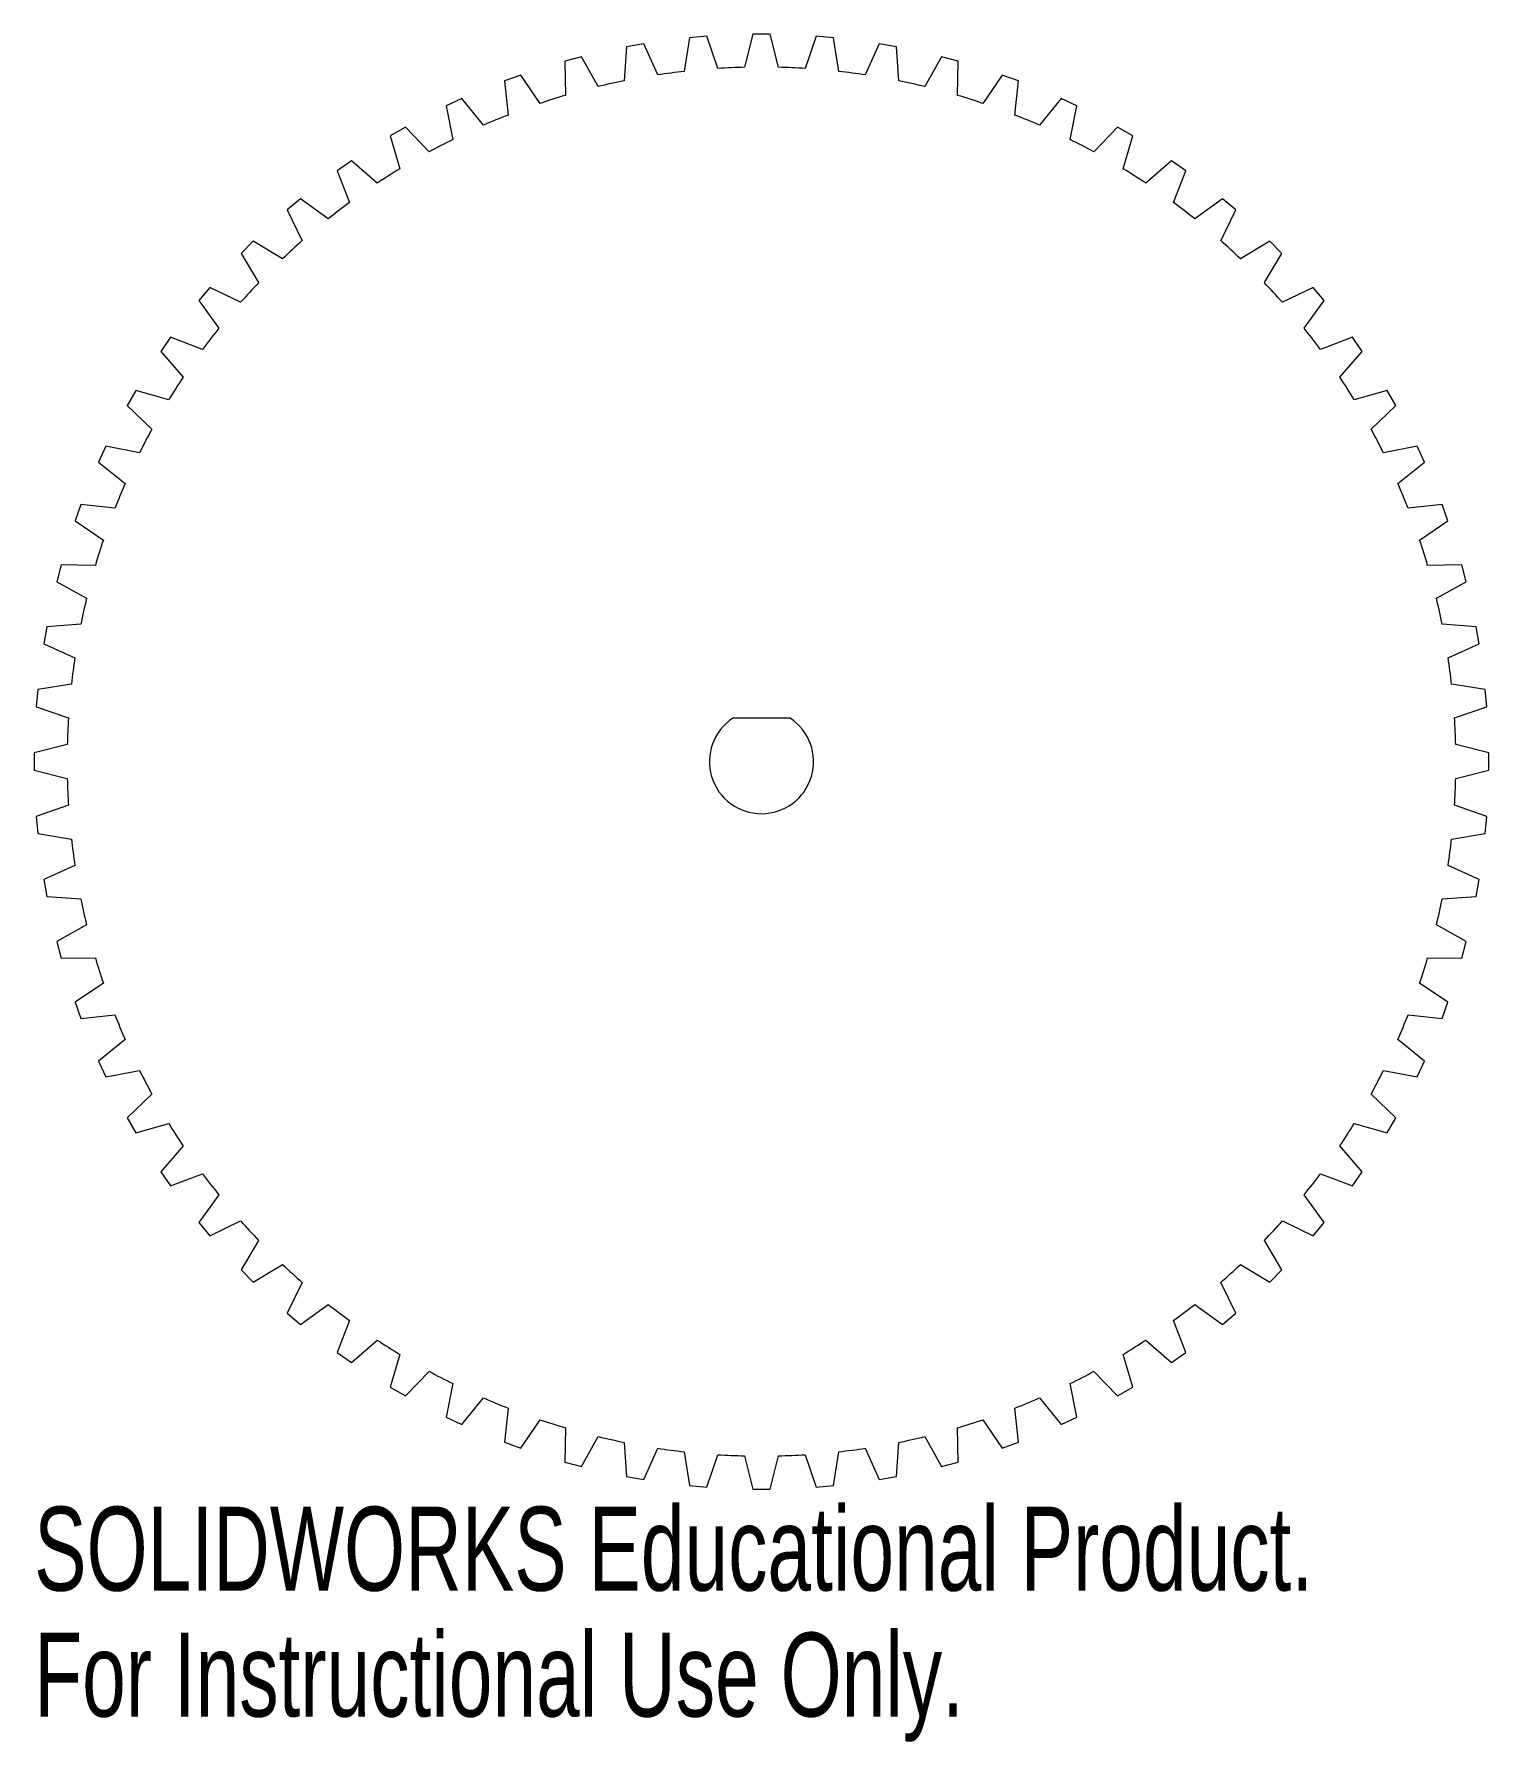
# Model space of a CAD drawing. Header units: millimetres. Extents: x -41.9 to 41.9, y -56.5 to 41.9.
import ezdxf

# ---------------------------------------------------------------- set-up
doc = ezdxf.new("R2010")
doc.units = ezdxf.units.MM
doc.styles.add('SLDTEXTSTYLE0', font='TXT', dxfattribs={"width": 0.7})

msp = doc.modelspace()

# ---------------------------------------------------------------- linework, layer by layer
at = {"color": 7, "linetype": 'Continuous', "lineweight": 15}
for p, q in [((-6.783, 41.349), (-7.768, 41.175)), ((-5.981, 39.55), (-6.783, 41.349)), ((-4.15, 41.696), (-4.459, 39.751)), ((-3.154, 41.783), (-4.15, 41.696)), ((-2.511, 39.921), (-3.154, 41.783)), ((-0.5, 41.899), (-0.978, 39.988)), ((0.5, 41.899), (-0.5, 41.899)), ((0.978, 39.988), (0.5, 41.899)), ((3.154, 41.783), (2.511, 39.921)), ((4.15, 41.696), (3.154, 41.783)), ((4.459, 39.751), (4.15, 41.696)), ((6.783, 41.349), (5.981, 39.55)), ((7.768, 41.175), (6.783, 41.349)), ((-10.361, 40.6), (-11.327, 40.342)), ((-11.327, 40.342), (-11.294, 38.372)), ((-9.405, 38.879), (-10.361, 40.6)), ((-7.768, 41.175), (-7.907, 39.211)), ((7.907, 39.211), (7.768, 41.175)), ((10.361, 40.6), (9.405, 38.879)), ((11.327, 40.342), (10.361, 40.6)), ((11.294, 38.372), (11.327, 40.342)), ((-13.86, 39.543), (-14.8, 39.201)), ((-12.758, 37.911), (-13.86, 39.543)), ((13.86, 39.543), (12.758, 37.911)), ((14.8, 39.201), (13.86, 39.543)), ((-14.8, 39.201), (-14.595, 37.242)), ((14.595, 37.242), (14.8, 39.201)), ((-17.254, 38.184), (-18.16, 37.762)), ((-18.16, 37.762), (-17.786, 35.828)), ((-16.014, 36.655), (-17.254, 38.184)), ((17.254, 38.184), (16.014, 36.655)), ((18.16, 37.762), (17.254, 38.184)), ((17.786, 35.828), (18.16, 37.762)), ((-20.516, 36.535), (-21.382, 36.035)), ((-19.147, 35.12), (-20.516, 36.535)), ((20.516, 36.535), (19.147, 35.12)), ((21.382, 36.035), (20.516, 36.535)), ((-21.382, 36.035), (-20.841, 34.142)), ((20.841, 34.142), (21.382, 36.035)), ((-23.623, 34.608), (-24.442, 34.035)), ((-22.135, 33.317), (-23.623, 34.608)), ((23.623, 34.608), (22.135, 33.317)), ((24.442, 34.035), (23.623, 34.608)), ((-24.442, 34.035), (-23.737, 32.196)), ((23.737, 32.196), (24.442, 34.035)), ((-26.549, 32.418), (-27.315, 31.775)), ((-27.315, 31.775), (-26.453, 30.004)), ((-24.955, 31.261), (-26.549, 32.418)), ((26.549, 32.418), (24.955, 31.261)), ((26.453, 30.004), (27.315, 31.775)), ((27.315, 31.775), (26.549, 32.418)), ((-29.273, 29.98), (-29.98, 29.273)), ((-27.585, 28.967), (-29.273, 29.98)), ((29.273, 29.98), (27.585, 28.967)), ((29.98, 29.273), (29.273, 29.98)), ((-29.98, 29.273), (-28.967, 27.585)), ((28.967, 27.585), (29.98, 29.273)), ((-31.775, 27.315), (-32.418, 26.549)), ((-30.004, 26.453), (-31.775, 27.315)), ((31.775, 27.315), (30.004, 26.453)), ((32.418, 26.549), (31.775, 27.315)), ((-32.418, 26.549), (-31.261, 24.955)), ((31.261, 24.955), (32.418, 26.549)), ((-34.035, 24.442), (-34.608, 23.623)), ((-34.608, 23.623), (-33.317, 22.135)), ((-32.196, 23.737), (-34.035, 24.442)), ((34.035, 24.442), (32.196, 23.737)), ((33.317, 22.135), (34.608, 23.623)), ((34.608, 23.623), (34.035, 24.442)), ((-36.035, 21.382), (-36.535, 20.516)), ((-34.142, 20.841), (-36.035, 21.382)), ((36.035, 21.382), (34.142, 20.841)), ((36.535, 20.516), (36.035, 21.382)), ((-36.535, 20.516), (-35.12, 19.147)), ((35.12, 19.147), (36.535, 20.516)), ((-37.762, 18.16), (-38.184, 17.254)), ((-35.828, 17.786), (-37.762, 18.16)), ((37.762, 18.16), (35.828, 17.786)), ((38.184, 17.254), (37.762, 18.16)), ((-38.184, 17.254), (-36.655, 16.014)), ((36.655, 16.014), (38.184, 17.254)), ((-39.201, 14.8), (-39.543, 13.86)), ((-37.242, 14.595), (-39.201, 14.8)), ((39.201, 14.8), (37.242, 14.595)), ((39.543, 13.86), (39.201, 14.8)), ((-39.543, 13.86), (-37.911, 12.758)), ((37.911, 12.758), (39.543, 13.86)), ((-40.342, 11.327), (-40.6, 10.361)), ((-38.372, 11.294), (-40.342, 11.327)), ((40.342, 11.327), (38.372, 11.294)), ((40.6, 10.361), (40.342, 11.327)), ((-40.6, 10.361), (-38.879, 9.405)), ((38.879, 9.405), (40.6, 10.361)), ((-39.211, 7.907), (-41.175, 7.768)), ((41.175, 7.768), (39.211, 7.907)), ((-41.175, 7.768), (-41.349, 6.783)), ((41.349, 6.783), (41.175, 7.768)), ((-41.349, 6.783), (-39.55, 5.981)), ((39.55, 5.981), (41.349, 6.783)), ((-41.696, 4.15), (-41.783, 3.154)), ((-39.751, 4.459), (-41.696, 4.15)), ((41.696, 4.15), (39.751, 4.459)), ((41.783, 3.154), (41.696, 4.15)), ((-41.783, 3.154), (-39.921, 2.511)), ((39.921, 2.511), (41.783, 3.154)), ((1.658, 2.5), (-1.658, 2.5)), ((-39.988, 0.978), (-41.899, 0.5)), ((-41.899, 0.5), (-41.899, -0.5)), ((41.899, 0.5), (39.988, 0.978)), ((41.899, -0.5), (41.899, 0.5)), ((-41.899, -0.5), (-39.988, -0.978)), ((39.988, -0.978), (41.899, -0.5)), ((-39.921, -2.511), (-41.783, -3.154)), ((41.783, -3.154), (39.921, -2.511)), ((-41.783, -3.154), (-41.696, -4.15)), ((41.696, -4.15), (41.783, -3.154)), ((-41.696, -4.15), (-39.751, -4.459)), ((39.751, -4.459), (41.696, -4.15)), ((-39.55, -5.981), (-41.349, -6.783)), ((-41.349, -6.783), (-41.175, -7.768)), ((41.349, -6.783), (39.55, -5.981)), ((41.175, -7.768), (41.349, -6.783)), ((-41.175, -7.768), (-39.211, -7.907)), ((39.211, -7.907), (41.175, -7.768)), ((-38.879, -9.405), (-40.6, -10.361)), ((40.6, -10.361), (38.879, -9.405)), ((-40.6, -10.361), (-40.342, -11.327)), ((40.342, -11.327), (40.6, -10.361)), ((-40.342, -11.327), (-38.372, -11.294)), ((38.372, -11.294), (40.342, -11.327)), ((-37.911, -12.758), (-39.543, -13.86)), ((39.543, -13.86), (37.911, -12.758)), ((-39.543, -13.86), (-39.201, -14.8)), ((-39.201, -14.8), (-37.242, -14.595)), ((37.242, -14.595), (39.201, -14.8)), ((39.201, -14.8), (39.543, -13.86)), ((-36.655, -16.014), (-38.184, -17.254)), ((38.184, -17.254), (36.655, -16.014)), ((-38.184, -17.254), (-37.762, -18.16)), ((37.762, -18.16), (38.184, -17.254)), ((-37.762, -18.16), (-35.828, -17.786)), ((35.828, -17.786), (37.762, -18.16)), ((-35.12, -19.147), (-36.535, -20.516)), ((36.535, -20.516), (35.12, -19.147)), ((-36.535, -20.516), (-36.035, -21.382)), ((36.035, -21.382), (36.535, -20.516)), ((-36.035, -21.382), (-34.142, -20.841)), ((34.142, -20.841), (36.035, -21.382)), ((-33.317, -22.135), (-34.608, -23.623)), ((34.608, -23.623), (33.317, -22.135)), ((-34.608, -23.623), (-34.035, -24.442)), ((-34.035, -24.442), (-32.196, -23.737)), ((32.196, -23.737), (34.035, -24.442)), ((34.035, -24.442), (34.608, -23.623)), ((-31.261, -24.955), (-32.418, -26.549)), ((32.418, -26.549), (31.261, -24.955)), ((-32.418, -26.549), (-31.775, -27.315)), ((-31.775, -27.315), (-30.004, -26.453)), ((30.004, -26.453), (31.775, -27.315)), ((31.775, -27.315), (32.418, -26.549)), ((-28.967, -27.585), (-29.98, -29.273)), ((29.98, -29.273), (28.967, -27.585)), ((-29.98, -29.273), (-29.273, -29.98)), ((-29.273, -29.98), (-27.585, -28.967)), ((27.585, -28.967), (29.273, -29.98)), ((29.273, -29.98), (29.98, -29.273)), ((-26.453, -30.004), (-27.315, -31.775)), ((27.315, -31.775), (26.453, -30.004)), ((-26.549, -32.418), (-24.955, -31.261)), ((24.955, -31.261), (26.549, -32.418)), ((-27.315, -31.775), (-26.549, -32.418)), ((-23.737, -32.196), (-24.442, -34.035)), ((24.442, -34.035), (23.737, -32.196)), ((26.549, -32.418), (27.315, -31.775)), ((-23.623, -34.608), (-22.135, -33.317)), ((22.135, -33.317), (23.623, -34.608)), ((-24.442, -34.035), (-23.623, -34.608)), ((-20.841, -34.142), (-21.382, -36.035)), ((21.382, -36.035), (20.841, -34.142)), ((23.623, -34.608), (24.442, -34.035)), ((-20.516, -36.535), (-19.147, -35.12)), ((19.147, -35.12), (20.516, -36.535)), ((-21.382, -36.035), (-20.516, -36.535)), ((-17.786, -35.828), (-18.16, -37.762)), ((18.16, -37.762), (17.786, -35.828)), ((20.516, -36.535), (21.382, -36.035)), ((-17.254, -38.184), (-16.014, -36.655)), ((-14.595, -37.242), (-14.8, -39.201)), ((14.8, -39.201), (14.595, -37.242)), ((16.014, -36.655), (17.254, -38.184)), ((-18.16, -37.762), (-17.254, -38.184)), ((-13.86, -39.543), (-12.758, -37.911)), ((12.758, -37.911), (13.86, -39.543)), ((17.254, -38.184), (18.16, -37.762)), ((-14.8, -39.201), (-13.86, -39.543)), ((-11.294, -38.372), (-11.327, -40.342)), ((-10.361, -40.6), (-9.405, -38.879)), ((-7.907, -39.211), (-7.768, -41.175)), ((7.768, -41.175), (7.907, -39.211)), ((9.405, -38.879), (10.361, -40.6)), ((11.327, -40.342), (11.294, -38.372)), ((13.86, -39.543), (14.8, -39.201)), ((-6.783, -41.349), (-5.981, -39.55)), ((-4.459, -39.751), (-4.15, -41.696)), ((-3.154, -41.783), (-2.511, -39.921)), ((-0.978, -39.988), (-0.5, -41.899)), ((0.5, -41.899), (0.978, -39.988)), ((2.511, -39.921), (3.154, -41.783)), ((4.15, -41.696), (4.459, -39.751)), ((5.981, -39.55), (6.783, -41.349)), ((-11.327, -40.342), (-10.361, -40.6)), ((-7.768, -41.175), (-6.783, -41.349)), ((6.783, -41.349), (7.768, -41.175)), ((10.361, -40.6), (11.327, -40.342)), ((-4.15, -41.696), (-3.154, -41.783)), ((-0.5, -41.899), (0.5, -41.899)), ((3.154, -41.783), (4.15, -41.696))]:
    msp.add_line(p, q, dxfattribs=at)
for radius, start, end in [(40, 96.40055, 98.59945), (40, 91.40055, 93.59945), (40, 86.40055, 88.59945), (40, 81.40055, 83.59945), (40, 106.40055, 108.59945), (40, 101.40055, 103.59945), (40, 76.40055, 78.59945), (40, 71.40055, 73.59945), (40, 111.40055, 113.59945), (40, 66.40055, 68.59945), (40, 116.40055, 118.59945), (40, 61.40055, 63.59945), (40, 121.40055, 123.59945), (40, 56.40055, 58.59945), (40, 126.40055, 128.59945), (40, 51.40055, 53.59945), (40, 131.40055, 133.59945), (40, 46.40055, 48.59945), (40, 136.40055, 138.59945), (40, 41.40055, 43.59945), (40, 141.40055, 143.59945), (40, 36.40055, 38.59945), (40, 146.40055, 148.59945), (40, 31.40055, 33.59945), (40, 151.40055, 153.59945), (40, 26.40055, 28.59945), (40, 156.40055, 158.59945), (40, 21.40055, 23.59945), (40, 161.40055, 163.59945), (40, 16.40055, 18.59945), (40, 166.40055, 168.59945), (40, 11.40055, 13.59945), (40, 171.40055, 173.59945), (40, 6.40055, 8.59945), (40, 176.40055, 178.59945), (3, 123.55731, 56.44269), (40, 1.40055, 3.59945), (40, 181.40055, 183.59945), (40, 356.40055, 358.59945), (40, 186.40055, 188.59945), (40, 351.40055, 353.59945), (40, 191.40055, 193.59945), (40, 346.40055, 348.59945), (40, 196.40055, 198.59945), (40, 341.40055, 343.59945), (40, 201.40055, 203.59945), (40, 336.40055, 338.59945), (40, 206.40055, 208.59945), (40, 331.40055, 333.59945), (40, 211.40055, 213.59945), (40, 326.40055, 328.59945), (40, 216.40055, 218.59945), (40, 321.40055, 323.59945), (40, 221.40055, 223.59945), (40, 316.40055, 318.59945), (40, 226.40055, 228.59945), (40, 311.40055, 313.59945), (40, 231.40055, 233.59945), (40, 306.40055, 308.59945), (40, 236.40055, 238.59945), (40, 301.40055, 303.59945), (40, 241.40055, 243.59945), (40, 296.40055, 298.59945), (40, 246.40055, 248.59945), (40, 291.40055, 293.59945), (40, 251.40055, 253.59945), (40, 286.40055, 288.59945), (40, 256.40055, 258.59945), (40, 281.40055, 283.59945), (40, 261.40055, 263.59945), (40, 266.40055, 268.59945), (40, 271.40055, 273.59945), (40, 276.40055, 278.59945)]:
    msp.add_arc((0, 0), radius, start, end, dxfattribs=at)

# ---------------------------------------------------------------- texts
at = {"color": 7, "linetype": 'Continuous', "char_height": 4.83362, "attachment_point": 1, "style": 'SLDTEXTSTYLE0'}
for s, insert in [('SOLIDWORKS Educational Product.', (-41.899, -42.918)), ('For Instructional Use Only.', (-41.899, -50.169))]:
    msp.add_mtext(s, dxfattribs=dict(at, insert=insert))

doc.saveas('drawing.dxf')
